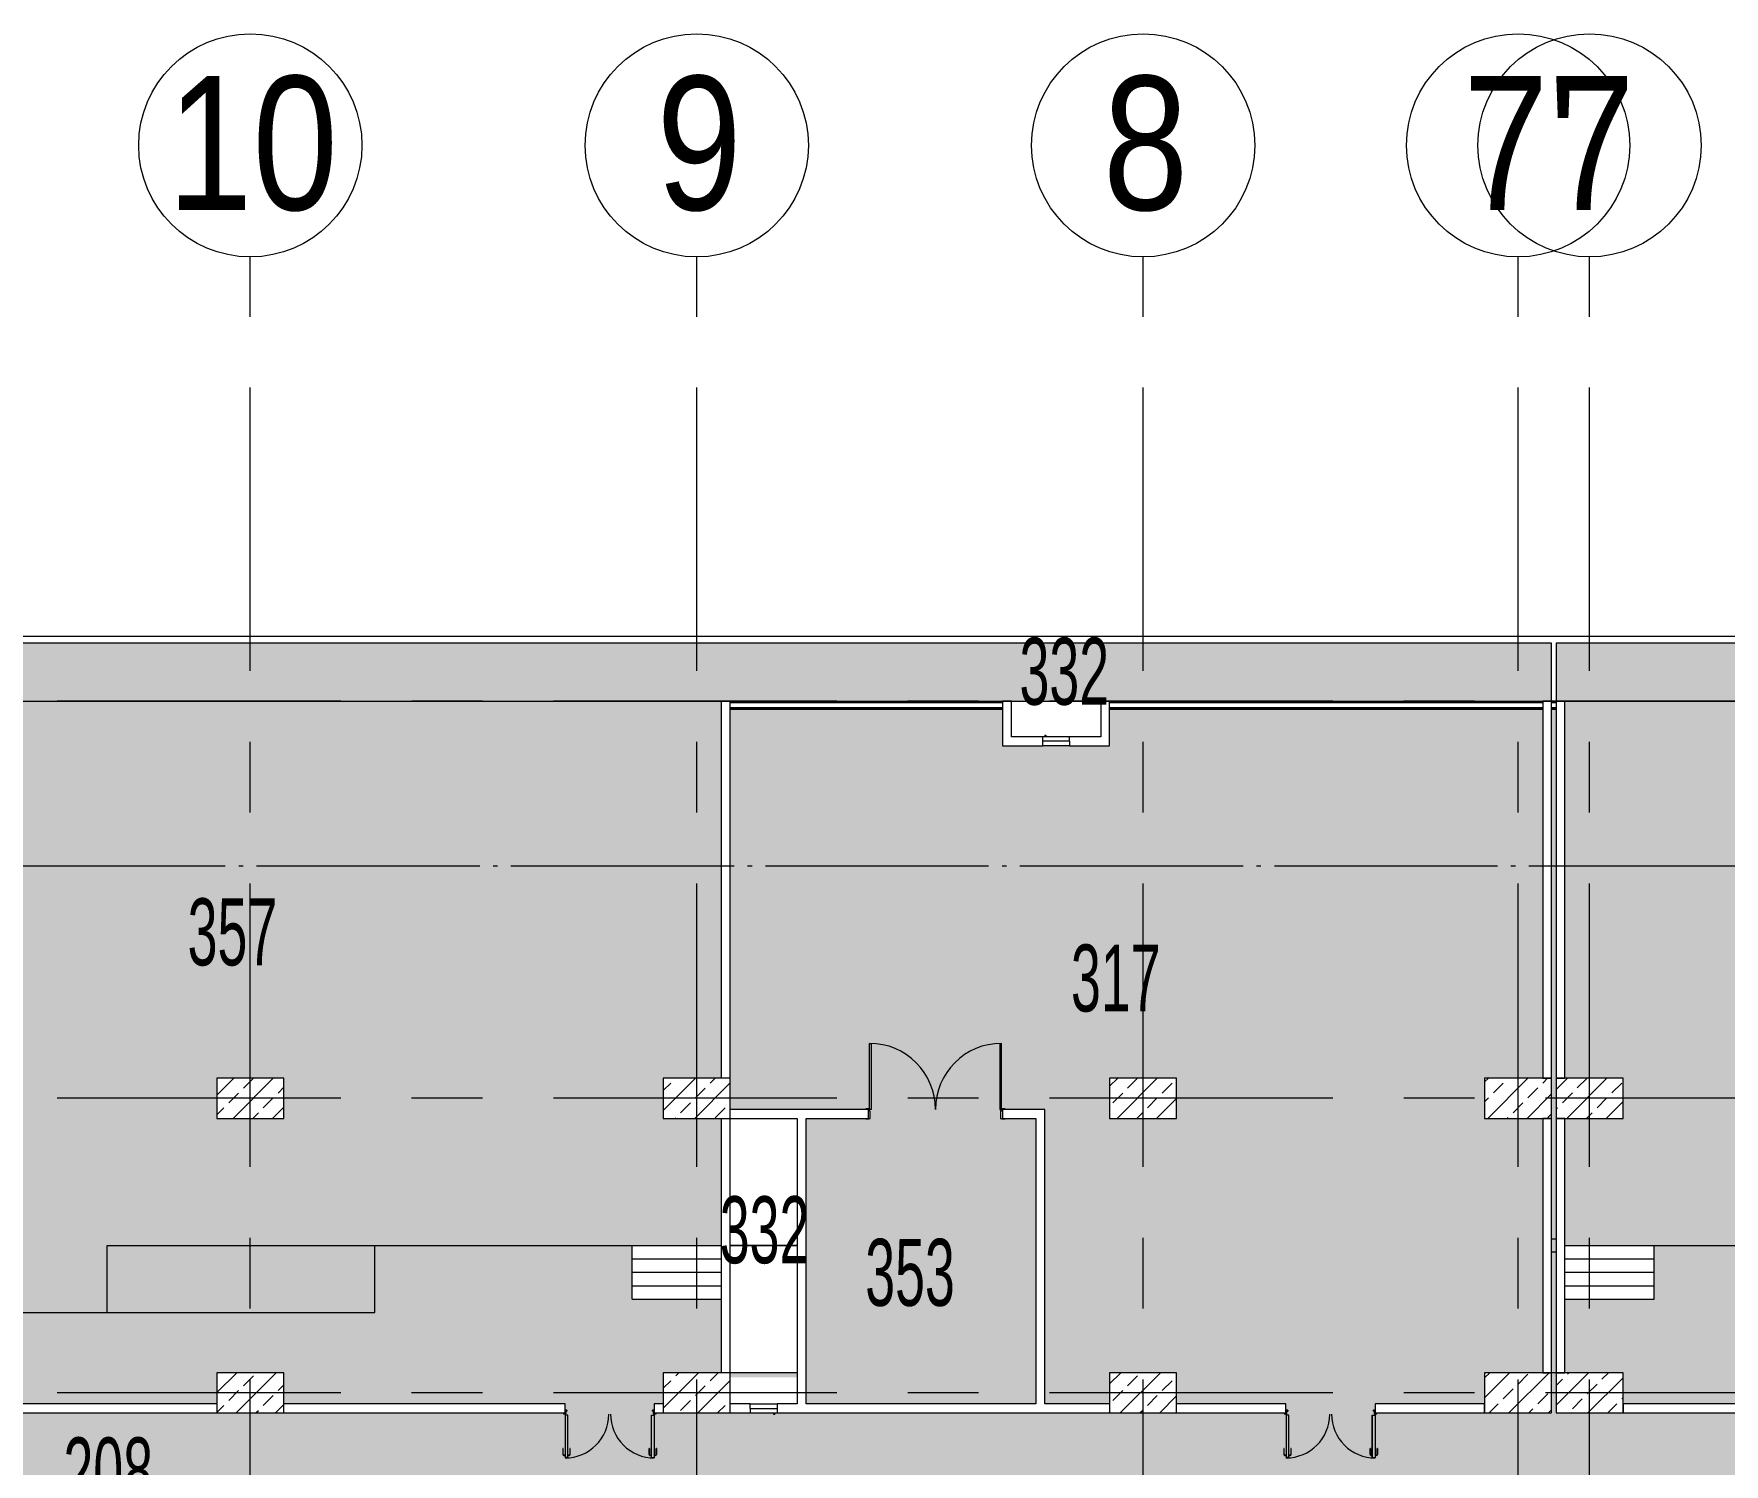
# Model space of a CAD drawing. Header units: metres. Extents: x -201 to 705, y -63 to 42.
# Drawn here: x 592.46 to 630.33, y -13.4 to 18.65 of the extents above; entities that cross this region are included whole.
import ezdxf

# ---------------------------------------------------------------- set-up
doc = ezdxf.new("R2010")
doc.units = ezdxf.units.M
for name, pattern in [('Grid Line', [11.1125, 6.35, -1.5875, 1.5875, -1.5875]), ('HAT AKSI', [5.6, 5, -0.3, 0, -0.3]), ('Overhead', [1.984375, 1.190625, -0.79375])]:
    doc.linetypes.add(name, pattern=pattern)
for name, color, linetype, lineweight in [('A-----NPP', 7, 'Continuous', 9), ('A-DETLGEM', 7, 'Continuous', 9), ('A_AREA', 7, 'Continuous', 9), ('A_DOOR', 7, 'Continuous', 9), ('A_GRID', 7, 'Continuous', 9), ('A_GRID_BALOON', 7, 'Continuous', 9), ('A_HATCH', 7, 'Continuous', 9), ('A_RC', 7, 'Continuous', 9), ('A_STAIR', 7, 'Continuous', 9), ('A_TEXT_40', 7, 'Continuous', 9), ('A_WALL', 7, 'Continuous', 9), ('G-PLANOTM', 7, 'Continuous', 9)]:
    doc.layers.add(name, color=color, linetype=linetype, lineweight=lineweight)
doc.styles.add('Arial Narrow_1', font='ARIALN.TTF', dxfattribs={"height": 3})
doc.styles.add('Arial Narrow_2', font='ARIALN.TTF', dxfattribs={"width": 0.7, "height": 1.5})
pattern_1 = [(45, (0, 0), (-0.442274, 0.442274), []), (45, (0.4423, 0), (-0.442274, 0.442274), [0.31274, -0.15637])]

# ---------------------------------------------------------------- blocks, each defined once
blk = doc.blocks.new('B1010_10_KOLON_DİKDÖRTGEN KESİT - 90x150mm-V239-14_73 _17_73_ TEKNİK KAT _FFL__ANAHTAR PLAN')
at = {"layer": 'A_RC', "true_color": 0x787878}
h = blk.add_hatch(dxfattribs=at)
h.set_pattern_fill('FP_30', color=8, style=0, pattern_type=2)
h.set_pattern_definition([(225, (-65, -11.8), (0.442281, -0.442281), []), (225, (-65.442, -11.8), (0.442281, -0.442281), [0.31274, -0.15637])])
h.paths.add_polyline_path([(-0.49, 0.45), (-0.75, 0.45), (-0.75, -0.45), (0.75, -0.45), (0.75, 0.45), (0.37, 0.45)])
at = {"layer": 'A_RC', "lineweight": 18}
for p, q in [((0.75, 0.45), (-0.75, 0.45)), ((-0.75, 0.45), (-0.75, -0.45)), ((0.75, -0.45), (0.75, 0.45)), ((-0.75, -0.45), (0.75, -0.45))]:
    blk.add_line(p, q, dxfattribs=at)
blk = doc.blocks.new('B1010_10_KOLON_DİKDÖRTGEN KESİT - 90x150mm-V240-14_73 _17_73_ TEKNİK KAT _FFL__ANAHTAR PLAN')
at = {"layer": 'A_RC', "true_color": 0x787878}
h = blk.add_hatch(dxfattribs=at)
h.set_pattern_fill('FP_31', color=8, style=0, pattern_type=2)
h.set_pattern_definition([(225, (-65, -5.2), (0.442281, -0.442281), []), (225, (-65.442, -5.2), (0.442281, -0.442281), [0.31274, -0.15637])])
h.paths.add_polyline_path([(0.75, 0.45), (-0.75, 0.45), (-0.75, -0.45), (0.75, -0.45), (0.75, 0.329)])
at = {"layer": 'A_RC', "lineweight": 18}
for p, q in [((0.75, 0.45), (-0.75, 0.45)), ((-0.75, 0.45), (-0.75, -0.45)), ((0.75, -0.45), (0.75, 0.45)), ((-0.75, -0.45), (0.75, -0.45))]:
    blk.add_line(p, q, dxfattribs=at)
blk = doc.blocks.new('B1010_10_KOLON_DİKDÖRTGEN KESİT - 90x150mm-V241-14_73 _17_73_ TEKNİK KAT _FFL__ANAHTAR PLAN')
at = {"layer": 'A_RC', "true_color": 0x787878}
h = blk.add_hatch(dxfattribs=at)
h.set_pattern_fill('FP_9', color=8, style=0, pattern_type=2)
h.set_pattern_definition([(225, (-75, -11.8), (0.442281, -0.442281), []), (225, (-75.442, -11.8), (0.442281, -0.442281), [0.31274, -0.15637])])
h.paths.add_polyline_path([(-0.17, 0.45), (-0.75, 0.45), (-0.75, -0.45), (0.75, -0.45), (0.75, 0.45), (0.482, 0.45)])
at = {"layer": 'A_RC', "lineweight": 18}
for p, q in [((0.75, 0.45), (-0.75, 0.45)), ((-0.75, 0.45), (-0.75, -0.45)), ((0.75, -0.45), (0.75, 0.45)), ((-0.75, -0.45), (0.75, -0.45))]:
    blk.add_line(p, q, dxfattribs=at)
blk = doc.blocks.new('B1010_10_KOLON_DİKDÖRTGEN KESİT - 90x150mm-V242-14_73 _17_73_ TEKNİK KAT _FFL__ANAHTAR PLAN')
at = {"layer": 'A_RC', "true_color": 0x787878}
h = blk.add_hatch(dxfattribs=at)
h.set_pattern_fill('FP_10', color=8, style=0, pattern_type=2)
h.set_pattern_definition([(225, (-75, -5.2), (0.442281, -0.442281), []), (225, (-75.442, -5.2), (0.442281, -0.442281), [0.31274, -0.15637])])
h.paths.add_polyline_path([(-0.75, 0.45), (-0.75, -0.45), (0.75, -0.45), (0.75, 0.45), (-0.55, 0.45)])
at = {"layer": 'A_RC', "lineweight": 18}
for p, q in [((0.75, 0.45), (-0.75, 0.45)), ((-0.75, 0.45), (-0.75, -0.45)), ((0.75, -0.45), (0.75, 0.45)), ((-0.75, -0.45), (0.75, -0.45))]:
    blk.add_line(p, q, dxfattribs=at)
blk = doc.blocks.new('B1010_10_KOLON_DİKDÖRTGEN KESİT - 90x150mm-V243-14_73 _17_73_ TEKNİK KAT _FFL__ANAHTAR PLAN')
at = {"layer": 'A_RC', "true_color": 0x787878}
h = blk.add_hatch(dxfattribs=at)
h.set_pattern_fill('FP_11', color=8, style=0, pattern_type=2)
h.set_pattern_definition([(225, (-85, -11.8), (0.442281, -0.442281), []), (225, (-85.442, -11.8), (0.442281, -0.442281), [0.31274, -0.15637])])
h.paths.add_polyline_path([(0.51, 0.45), (-0.75, 0.45), (-0.75, -0.45), (0.75, -0.45), (0.75, 0.45)])
at = {"layer": 'A_RC', "lineweight": 18}
for p, q in [((0.75, 0.45), (-0.75, 0.45)), ((-0.75, 0.45), (-0.75, -0.45)), ((0.75, -0.45), (0.75, 0.45)), ((-0.75, -0.45), (0.75, -0.45))]:
    blk.add_line(p, q, dxfattribs=at)
blk = doc.blocks.new('B1010_10_KOLON_DİKDÖRTGEN KESİT - 90x150mm-V244-14_73 _17_73_ TEKNİK KAT _FFL__ANAHTAR PLAN')
at = {"layer": 'A_RC', "true_color": 0x787878}
h = blk.add_hatch(dxfattribs=at)
h.set_pattern_fill('FP_12', color=8, style=0, pattern_type=2)
h.set_pattern_definition([(225, (-85, -5.2), (0.442281, -0.442281), []), (225, (-85.442, -5.2), (0.442281, -0.442281), [0.31274, -0.15637])])
h.paths.add_polyline_path([(-0.711, 0.45), (-0.75, 0.45), (-0.75, -0.45), (0.75, -0.45), (0.75, 0.45), (-0.294, 0.45)])
at = {"layer": 'A_RC', "lineweight": 18}
for p, q in [((0.75, 0.45), (-0.75, 0.45)), ((-0.75, 0.45), (-0.75, -0.45)), ((0.75, -0.45), (0.75, 0.45)), ((-0.75, -0.45), (0.75, -0.45))]:
    blk.add_line(p, q, dxfattribs=at)
blk = doc.blocks.new('IC-TKN-M7-S22-000-10-A1-32-K-T-6C-200_rvt-3-14_73 _17_73_ TEKNİK KAT _FFL__ANAHTAR PLAN')
at = {"layer": 'A_HATCH', "true_color": 0x787878}
h = blk.add_hatch(dxfattribs=at)
h.set_pattern_fill('FP_3', color=8, style=0, pattern_type=2)
h.set_pattern_definition(pattern_1)
h.paths.add_polyline_path([(-67.09, 3.7), (-55.85, 3.7), (-55.85, 5), (-125.75, 5), (-125.75, 3.7), (-67.95, 3.7)])
h = blk.add_hatch(dxfattribs=at)
h.set_pattern_fill('FP_3', color=8, style=0, pattern_type=2)
h.set_pattern_definition(pattern_1)
h.paths.add_polyline_path([(-19, 3.7), (6.5, 3.7), (6.5, 5), (-55.75, 5), (-55.75, 3.7), (-20.653, 3.7)])
at = {"layer": 'A_RC', "true_color": 0x787878}
h = blk.add_hatch(dxfattribs=at)
h.set_pattern_fill('FP_3', color=8, style=0, pattern_type=2)
h.set_pattern_definition(pattern_1)
h.paths.add_polyline_path([(-56.771, -5.65), (-55.85, -5.65), (-55.85, -4.75), (-57.35, -4.75), (-57.35, -5.65)])
h = blk.add_hatch(dxfattribs=at)
h.set_pattern_fill('FP_3', color=8, style=0, pattern_type=2)
h.set_pattern_definition(pattern_1)
h.paths.add_polyline_path([(-55.75, -5.65), (-54.25, -5.65), (-54.25, -4.75), (-55.75, -4.75), (-55.75, -5.529)])
h = blk.add_hatch(dxfattribs=at)
h.set_pattern_fill('FP_3', color=8, style=0, pattern_type=2)
h.set_pattern_definition(pattern_1)
h.paths.add_polyline_path([(-55.85, -12.25), (-55.85, -11.35), (-57.35, -11.35), (-57.35, -12.25), (-55.911, -12.25)])
h = blk.add_hatch(dxfattribs=at)
h.set_pattern_fill('FP_3', color=8, style=0, pattern_type=2)
h.set_pattern_definition(pattern_1)
h.paths.add_polyline_path([(-55.75, -12.25), (-54.25, -12.25), (-54.25, -11.35), (-55.75, -11.35), (-55.75, -12.106)])
at = {"layer": 'A-----NPP'}
for p, q in [((-55.669, 5.15), (-125.795, 5.15)), ((6.65, 5.15), (-55.669, 5.15))]:
    blk.add_line(p, q, dxfattribs=at)
at = {"layer": 'A_RC', "lineweight": 18}
for p, q in [((-57.35, -4.75), (-57.35, -5.65)), ((-55.85, -4.75), (-57.35, -4.75)), ((-55.85, -5.65), (-55.85, -4.75)), ((-55.75, -4.75), (-55.75, -5.65)), ((-54.25, -4.75), (-55.75, -4.75)), ((-54.25, -5.65), (-54.25, -4.75)), ((-57.35, -5.65), (-55.85, -5.65)), ((-55.75, -5.65), (-54.25, -5.65)), ((-57.35, -11.35), (-57.35, -12.25)), ((-55.85, -11.35), (-57.35, -11.35)), ((-55.85, -12.25), (-55.85, -11.35)), ((-55.75, -11.35), (-55.75, -12.25)), ((-54.25, -11.35), (-55.75, -11.35)), ((-54.25, -12.25), (-54.25, -11.35)), ((-57.35, -12.25), (-55.85, -12.25)), ((-55.75, -12.25), (-54.25, -12.25))]:
    blk.add_line(p, q, dxfattribs=at)
at = {"layer": 'A_RC'}
blk.add_line((-72.75, -11.35), (-74.25, -11.35), dxfattribs=at)
at = {"layer": 'A_WALL', "lineweight": 18}
for p, q in [((-55.85, 5), (-125.75, 5)), ((-55.85, 3.7), (-55.85, 5)), ((6.5, 5), (-55.75, 5)), ((-55.75, 5), (-55.75, 3.7)), ((-125.75, 3.7), (-55.85, 3.7)), ((-55.75, 3.7), (5.2, 3.7))]:
    blk.add_line(p, q, dxfattribs=at)
at = {"layer": 'A_RC', "lineweight": 9, "rotation": 180}
for name, p in [('B1010_10_KOLON_DİKDÖRTGEN KESİT - 90x150mm-V244-14_73 _17_73_ TEKNİK KAT _FFL__ANAHTAR PLAN', (-85, -5.2)), ('B1010_10_KOLON_DİKDÖRTGEN KESİT - 90x150mm-V242-14_73 _17_73_ TEKNİK KAT _FFL__ANAHTAR PLAN', (-75, -5.2)), ('B1010_10_KOLON_DİKDÖRTGEN KESİT - 90x150mm-V240-14_73 _17_73_ TEKNİK KAT _FFL__ANAHTAR PLAN', (-65, -5.2)), ('B1010_10_KOLON_DİKDÖRTGEN KESİT - 90x150mm-V243-14_73 _17_73_ TEKNİK KAT _FFL__ANAHTAR PLAN', (-85, -11.8)), ('B1010_10_KOLON_DİKDÖRTGEN KESİT - 90x150mm-V241-14_73 _17_73_ TEKNİK KAT _FFL__ANAHTAR PLAN', (-75, -11.8)), ('B1010_10_KOLON_DİKDÖRTGEN KESİT - 90x150mm-V239-14_73 _17_73_ TEKNİK KAT _FFL__ANAHTAR PLAN', (-65, -11.8))]:
    blk.add_blockref(name, p, dxfattribs=at)
blk = doc.blocks.new('C1030_70_YK2 200x220cm - YK2 200x220cm-1520040-14_73 _17_73_ TEKNİK KAT _FFL__ANAHTAR PLAN')
at = {"layer": 'A-DETLGEM'}
for p, q in [((-1.05, 0.901), (-1.05, 1.036)), ((-1.04, 1.036), (-1.04, 0.901)), ((-1.03, 1.056), (-1, 1.056)), ((-1, 1.046), (-1.03, 1.046)), ((-0.999, 1.107), (-0.934, 1.107)), ((-0.999, 0.138), (-0.999, 1.107)), ((-0.938, 1.103), (-0.995, 1.103)), ((-0.995, 0.153), (-0.995, 1.103)), ((-0.938, 1.103), (-0.938, 0.153)), ((-0.935, 1.056), (-0.905, 1.056)), ((-0.905, 1.046), (-0.935, 1.046)), ((-0.934, 1.107), (-0.934, 0.62)), ((-0.895, 0.901), (-0.895, 1.036)), ((-0.885, 1.036), (-0.885, 0.901)), ((0.885, 1.036), (0.885, 0.901)), ((0.895, 0.901), (0.895, 1.036)), ((0.935, 1.056), (0.905, 1.056)), ((0.905, 1.046), (0.935, 1.046)), ((0.999, 1.107), (0.934, 1.107)), ((0.934, 1.107), (0.934, 0.62)), ((0.938, 1.103), (0.995, 1.103)), ((0.938, 1.103), (0.938, 0.153)), ((0.995, 0.153), (0.995, 1.103)), ((0.999, 0.138), (0.999, 1.107)), ((1.03, 1.056), (1, 1.056)), ((1, 1.046), (1.03, 1.046)), ((1.04, 1.036), (1.04, 0.901)), ((1.05, 0.901), (1.05, 1.036)), ((-0.934, 0.62), (-0.934, 0.149)), ((0.934, 0.62), (0.934, 0.149)), ((-0.991, 0.138), (-0.999, 0.138)), ((-0.938, 0.153), (-0.995, 0.153)), ((-0.991, 0.149), (-0.991, 0.138)), ((-0.934, 0.149), (-0.991, 0.149)), ((0.934, 0.149), (0.991, 0.149)), ((0.938, 0.153), (0.995, 0.153)), ((0.991, 0.149), (0.991, 0.138)), ((0.991, 0.138), (0.999, 0.138))]:
    blk.add_line(p, q, dxfattribs=at)
for centre, radius in [((-1, 0.13), 0.008), ((-1, 0.13), 0.006), ((1, 0.13), 0.008), ((1, 0.13), 0.006)]:
    blk.add_circle(centre, radius, dxfattribs=at)
for centre, radius, start, end in [((-1.03, 1.036), 0.02, 90, 180), ((-1.045, 0.901), 0.005, 180, 0), ((-1.03, 1.036), 0.01, 90, 180), ((-0.905, 1.036), 0.02, 360, 90), ((-0.905, 1.036), 0.01, 360, 90), ((-0.89, 0.901), 0.005, 180, 0), ((0.905, 1.036), 0.02, 90, 180), ((0.89, 0.901), 0.005, 180, 0), ((0.905, 1.036), 0.01, 90, 180), ((1.03, 1.036), 0.02, 0, 90), ((1.03, 1.036), 0.01, 360, 90), ((1.045, 0.901), 0.005, 180, 0)]:
    blk.add_arc(centre, radius, start, end, dxfattribs=at)
at = {"layer": 'A_DOOR'}
for p, q in [((-0.983, 0.118), (-1.038, 0.118)), ((-1.038, 0.118), (-1.038, 0.1)), ((-1.036, 0.1), (-1.036, 0.116)), ((-1.036, 0.116), (-0.985, 0.116)), ((-0.985, 0.095), (-0.987, 0.093)), ((-0.987, 0.093), (-0.987, 0.062)), ((-0.987, 0.062), (-0.985, 0.06)), ((-0.985, 0.116), (-0.985, 0.095)), ((-0.985, 0.092), (-0.983, 0.094)), ((-0.985, 0.063), (-0.985, 0.092)), ((-0.983, 0.061), (-0.985, 0.063)), ((-0.985, 0.06), (-0.985, 0.049)), ((-0.985, 0.049), (-0.965, 0.049)), ((-0.983, 0.045), (-0.985, 0.045)), ((-0.985, 0.045), (-0.985, 0.037)), ((-0.985, 0.037), (-0.957, 0.037)), ((-0.983, 0.094), (-0.983, 0.118)), ((-0.983, 0.051), (-0.983, 0.061)), ((-0.967, 0.051), (-0.983, 0.051)), ((-0.983, 0.039), (-0.983, 0.045)), ((-0.959, 0.039), (-0.983, 0.039)), ((-0.957, 0.061), (-0.967, 0.061)), ((-0.967, 0.061), (-0.967, 0.051)), ((-0.965, 0.049), (-0.965, 0.059)), ((-0.965, 0.059), (-0.959, 0.059)), ((-0.959, 0.059), (-0.959, 0.039)), ((-0.957, 0.037), (-0.957, 0.061)), ((0.967, 0.061), (0.957, 0.061)), ((0.957, 0.061), (0.957, 0.037)), ((0.957, 0.037), (0.985, 0.037)), ((0.959, 0.039), (0.959, 0.059)), ((0.959, 0.059), (0.965, 0.059)), ((0.983, 0.039), (0.959, 0.039)), ((0.965, 0.059), (0.965, 0.049)), ((0.965, 0.049), (0.985, 0.049)), ((0.967, 0.051), (0.967, 0.061)), ((0.983, 0.051), (0.967, 0.051)), ((1.038, 0.118), (0.983, 0.118)), ((0.983, 0.118), (0.983, 0.094)), ((0.983, 0.094), (0.985, 0.092)), ((0.985, 0.063), (0.983, 0.061)), ((0.983, 0.061), (0.983, 0.051)), ((0.985, 0.045), (0.983, 0.045)), ((0.983, 0.045), (0.983, 0.039)), ((0.985, 0.095), (0.985, 0.116)), ((0.985, 0.116), (1.036, 0.116)), ((0.987, 0.093), (0.985, 0.095)), ((0.985, 0.092), (0.985, 0.063)), ((0.985, 0.06), (0.987, 0.062)), ((0.985, 0.049), (0.985, 0.06)), ((0.985, 0.037), (0.985, 0.045)), ((0.987, 0.062), (0.987, 0.093)), ((1.036, 0.116), (1.036, 0.1)), ((1.038, 0.1), (1.038, 0.118))]:
    blk.add_line(p, q, dxfattribs=at)
for centre, start, end in [((-1, 0.13), 360, 90), ((1, 0.13), 90, 180)]:
    blk.add_arc(centre, 0.98, start, end, dxfattribs=at)
blk = doc.blocks.new('C1030_70_YK4 300x350cm1 - YK4 300x350cm-3520573-14_73 _17_73_ TEKNİK KAT _FFL__ANAHTAR PLAN')
at = {"layer": 'A_DOOR'}
for p, q in [((-1.48, 1.58), (-1.44, 1.58)), ((-1.48, 0.1), (-1.48, 1.58)), ((-1.44, 1.58), (-1.44, 0.1)), ((1.44, 1.58), (1.44, 0.1)), ((1.48, 0.1), (1.48, 1.58)), ((-1.49, 0.1125), (-1.56, 0.1125)), ((-1.56, 0.1125), (-1.56, 0.1)), ((-1.49, 0.1), (-1.49, 0.1125)), ((-1.48, 0.1), (-1.49, 0.1)), ((-1.44, 0.1), (-1.48, 0.1)), ((-1.48, 0.06), (-1.48, 0.1)), ((-1.46, 0.06), (-1.48, 0.06)), ((-1.46, -0.1), (-1.46, 0.06)), ((1.44, 0.1), (1.48, 0.1)), ((1.48, 0.06), (1.46, 0.06)), ((1.46, 0.06), (1.46, -0.1)), ((1.48, 0.1), (1.48, 0.06)), ((1.49, 0.1), (1.48, 0.1)), ((1.56, 0.1125), (1.49, 0.1125)), ((1.49, 0.1125), (1.49, 0.1)), ((1.56, 0.1), (1.56, 0.1125)), ((-1.56, -0.1), (-1.56, -0.1125)), ((-1.56, -0.1125), (-1.49, -0.1125)), ((-1.49, -0.1125), (-1.49, -0.1)), ((-1.49, -0.1), (-1.46, -0.1)), ((1.46, -0.1), (1.49, -0.1)), ((1.49, -0.1), (1.49, -0.1125)), ((1.49, -0.1125), (1.56, -0.1125)), ((1.56, -0.1125), (1.56, -0.1))]:
    blk.add_line(p, q, dxfattribs=at)
for centre, start, end in [((-1.48, 0.1), 360, 90), ((1.48, 0.1), 90, 180)]:
    blk.add_arc(centre, 1.48, start, end, dxfattribs=at)
blk = doc.blocks.new('D2030_10_U Kanal Ekipmanı - U Kanal Ekipmanı-3768923-14_73 _17_73_ TEKNİK KAT _FFL__ANAHTAR PLAN')
at = {"layer": 'A-----NPP'}
for p, q in [((-0.18, 9.9), (-0.18, 10)), ((-0.155, 9.9), (-0.155, 10)), ((-0.15, 9.9), (-0.15, 10)), ((-0.03, 9.9), (-0.03, 10)), ((-0.025, 10), (-0.025, 9.9)), ((0, 9.9), (0, 10))]:
    blk.add_line(p, q, dxfattribs=at)
blk = doc.blocks.new('D2030_10_U Kanal Ekipmanı - U Kanal Ekipmanı-3844118-14_73 _17_73_ TEKNİK KAT _FFL__ANAHTAR PLAN')
at = {"layer": 'G-PLANOTM'}
for p, q in [((-0.155, 0), (-0.155, 6.1)), ((-0.15, 0), (-0.15, 6.1)), ((-0.03, 0), (-0.03, 6.1)), ((-0.025, 6.1), (-0.025, 0)), ((0, 0), (0, 6.1))]:
    blk.add_line(p, q, dxfattribs=at)
blk = doc.blocks.new('D2030_10_U Kanal Ekipmanı - U Kanal Ekipmanı-3844117-14_73 _17_73_ TEKNİK KAT _FFL__ANAHTAR PLAN')
at = {"layer": 'G-PLANOTM'}
for p, q in [((-0.155, 0), (-0.155, 9.7)), ((-0.15, 0), (-0.15, 9.7)), ((-0.03, 0), (-0.03, 9.7)), ((-0.025, 9.7), (-0.025, 0)), ((0, 0), (0, 9.7))]:
    blk.add_line(p, q, dxfattribs=at)
blk = doc.blocks.new('D1030_70_Ray17 - Ray-3892231-14_73 _17_73_ TEKNİK KAT _FFL__ANAHTAR PLAN')
at = {"layer": 'A-----NPP'}
blk.add_line((-74.25, -8.5), (-72.75, -8.5), dxfattribs=at)
blk = doc.blocks.new('D1030_70_Ray1 - Ray-3910673-14_73 _17_73_ TEKNİK KAT _FFL__ANAHTAR PLAN')
at = {"layer": 'A-----NPP'}
blk.add_line((-72.75, -8.5), (-74.25, -8.5), dxfattribs=at)
blk = doc.blocks.new('B3060_50_Kapak 80x80 _1_ - Kapak 80x80-4108320-14_73 _17_73_ TEKNİK KAT _FFL__ANAHTAR PLAN')
at = {"layer": 'A_DOOR'}
for p, q in [((-66.65, 2.9), (-67.25, 2.9)), ((-66.65, 2.9), (-67.25, 2.9)), ((-67.25, 2.8), (-67.25, 2.9)), ((-66.65, 2.8), (-67.25, 2.8)), ((-67.2, 2.939), (-67.177, 2.939)), ((-67.2, 2.939), (-67.2, 2.9)), ((-67.177, 2.939), (-67.177, 2.9)), ((-66.65, 2.8), (-66.65, 2.9))]:
    blk.add_line(p, q, dxfattribs=at)
blk = doc.blocks.new('Grid - Aks Sembolü-236857-14_73 _17_73_ TEKNİK KAT _FFL__ANAHTAR PLAN')
at = {"layer": 'A_GRID_BALOON', "color": 253, "true_color": 0xaaaaaa}
blk.add_circle((0, 0), 0.005, dxfattribs=at)

msp = doc.modelspace()

# ---------------------------------------------------------------- hatches: boundary and pattern name
at = {"layer": 'A_AREA', "true_color": 0xb0dcff}
h = msp.add_hatch(color=141, dxfattribs=at)
h.paths.add_polyline_path([(556.564, -20.52), (556.564, -17.902), (556.464, -17.902), (556.464, -20.52), (556.557, -20.52)])
h.paths.add_polyline_path([(556.559, -17.602), (556.564, -17.602), (556.561, 3.52), (556.464, 3.514), (556.464, -17.602), (556.555, -17.602)])
h.paths.add_polyline_path([(626.564, -11.35), (626.563, 3.52), (626.464, 3.514), (626.464, -11.35)])
at = {"layer": 'A_AREA', "true_color": 0xfadecb}
h = msp.add_hatch(color=254, dxfattribs=at)
h.paths.add_polyline_path([(604.904, -12.15), (606.364, -12.15), (606.364, -12.05), (606.564, -12.05), (606.564, -11.35), (607.864, -11.35), (607.864, -9.7), (605.864, -9.7), (605.864, -8.5), (607.864, -8.5), (607.864, -5.65), (606.564, -5.65), (606.564, -4.75), (607.864, -4.75), (607.864, 3.7), (586.764, 3.7), (586.764, -4.75), (591.104, -4.75), (591.104, -10.85), (591.004, -10.85), (591.004, -11.85), (591.104, -11.85), (591.104, -12.05), (596.564, -12.05), (596.564, -11.35), (598.064, -11.35), (598.064, -12.05), (604.364, -12.05), (604.364, -12.15)])
h.paths.add_polyline_path([(598.064, -5.65), (596.564, -5.65), (596.564, -4.75), (598.064, -4.75), (598.064, -5.529)])
h = msp.add_hatch(color=254, dxfattribs=at)
h.paths.add_polyline_path([(622.103, -12.15), (622.514, -12.15), (622.514, -12.05), (624.964, -12.05), (624.964, -11.35), (626.264, -11.35), (626.264, -5.65), (624.964, -5.65), (624.964, -4.75), (626.264, -4.75), (626.264, 3.52), (616.564, 3.514), (616.564, 2.7), (614.164, 2.7), (614.164, 3.52), (608.064, 3.52), (608.065, -5.45), (611.101, -5.45), (611.106, -5.438), (611.169, -5.44), (611.161, -5.45), (611.181, -5.451), (611.181, -5.49), (611.201, -5.49), (611.201, -5.55), (614.121, -5.55), (614.121, -5.49), (614.141, -5.49), (614.141, -5.45), (614.161, -5.45), (614.151, -5.438), (614.221, -5.438), (614.221, -5.45), (615.111, -5.45), (615.111, -12.05), (616.564, -12.05), (616.564, -11.35), (618.064, -11.35), (618.064, -12.05), (620.514, -12.05), (620.514, -12.15), (621.514, -12.15)])
h.paths.add_polyline_path([(616.564, -5.65), (616.564, -4.75), (618.064, -4.75), (618.064, -5.65), (616.943, -5.65)])
h = msp.add_hatch(color=254, dxfattribs=at)
h.paths.add_polyline_path([(631.778, -12.15), (633.314, -12.15), (633.314, -12.05), (636.564, -12.05), (636.564, -11.35), (638.064, -11.35), (638.064, -12.05), (643.364, -12.05), (643.364, 3.7), (626.764, 3.7), (626.764, -4.75), (628.064, -4.75), (628.064, -5.65), (626.764, -5.65), (626.764, -8.5), (628.764, -8.5), (628.764, -9.7), (626.764, -9.7), (626.764, -11.35), (628.064, -11.35), (628.064, -12.05), (631.314, -12.05), (631.314, -12.15)])
h.paths.add_polyline_path([(638.012, -5.65), (636.564, -5.65), (636.564, -4.75), (638.064, -4.75), (638.064, -5.65)])
at = {"layer": 'A_AREA', "true_color": 0xffff80}
for points in [[(610.064, -12.05), (614.911, -12.05), (614.911, -5.65), (614.221, -5.65), (614.221, -5.663), (614.152, -5.662), (614.161, -5.65), (614.121, -5.647), (614.121, -5.55), (611.201, -5.55), (611.201, -5.65), (611.161, -5.65), (611.168, -5.663), (611.101, -5.663), (611.101, -5.65), (609.764, -5.65), (609.764, -12.05), (609.957, -12.05)], [(609.564, -11.45), (609.564, -11.35), (608.064, -11.35), (608.064, -11.45), (609.527, -11.45)]]:
    msp.add_hatch(color=51, dxfattribs=at).paths.add_polyline_path(points)
at = {"layer": 'A_AREA', "true_color": 0xf5daa0}
msp.add_hatch(color=41, dxfattribs=at).paths.add_polyline_path([(589.378, -17.7), (595.264, -17.7), (595.264, -14.55), (611.314, -14.55), (611.314, -14.65), (613.314, -14.65), (613.314, -14.55), (672.287, -14.55), (672.287, -14.65), (673.287, -14.65), (673.287, -14.55), (673.882, -14.55), (673.882, -14.65), (674.882, -14.65), (674.882, -14.55), (677.264, -14.55), (677.264, -13.45), (677.364, -13.45), (677.364, -12.45), (677.264, -12.45), (677.264, -12.25), (672.264, -12.25), (672.264, -12.15), (670.264, -12.15), (670.261, -12.25), (668.564, -12.25), (668.564, -12.05), (666.564, -12.05), (666.564, -12.25), (650.264, -12.25), (650.264, -12.15), (648.264, -12.15), (648.264, -12.25), (633.314, -12.25), (633.314, -12.15), (631.314, -12.15), (631.314, -12.25), (626.564, -12.25), (626.564, -11.35), (626.464, -11.35), (626.464, -12.25), (622.514, -12.25), (622.514, -12.15), (620.514, -12.15), (620.514, -12.25), (609.064, -12.25), (609.064, -12.289), (609.041, -12.289), (609.041, -12.25), (606.364, -12.25), (606.364, -12.15), (604.364, -12.15), (604.364, -12.25), (589.364, -12.25), (589.364, -12.45), (589.264, -12.45), (589.264, -14.45), (589.364, -14.45), (589.364, -17.7)])

# ---------------------------------------------------------------- linework, layer by layer
at = {"layer": 'A-----NPP'}
for p, q in [((626.464, 3.7), (626.564, 3.7)), ((626.464, 3.678), (626.564, 3.678)), ((626.564, 3.52), (626.464, 3.52)), ((626.464, -8.35), (626.564, -8.35)), ((626.564, -8.65), (626.464, -8.65))]:
    msp.add_line(p, q, dxfattribs=at)
at = {"layer": 'A_GRID', "color": 253, "linetype": 'Grid Line', "true_color": 0xaaaaaa}
for p, q in [((597.314, -28.963), (597.314, 13.652)), ((607.314, -28.963), (607.314, 13.652)), ((617.314, -28.963), (617.314, 13.652)), ((625.714, -28.963), (625.714, 13.652)), ((627.314, -28.963), (627.314, 13.652)), ((699.353, 3.7), (486.527, 3.7)), ((699.353, -5.2), (486.527, -5.2)), ((699.353, -11.8), (486.527, -11.8))]:
    msp.add_line(p, q, dxfattribs=at)
at = {"layer": 'A_GRID', "color": 21, "linetype": 'HAT AKSI', "true_color": 0xffaaaa}
msp.add_line((699.353, 0), (486.527, 0), dxfattribs=at)
at = {"layer": 'A_RC'}
for p, q in [((614.164, 3.52), (608.064, 3.52)), ((626.264, 3.52), (616.564, 3.52)), ((594.104, -10), (594.104, -8.5)), ((594.104, -8.5), (607.864, -8.5)), ((600.104, -10), (600.104, -8.5)), ((626.764, -8.5), (640.364, -8.5)), ((591.104, -10), (600.104, -10)), ((626.564, -11.35), (626.464, -11.35))]:
    msp.add_line(p, q, dxfattribs=at)
at = {"layer": 'A_STAIR'}
for p, q in [((605.864, -8.5), (607.864, -8.5)), ((605.864, -8.8), (605.864, -8.5)), ((626.764, -8.5), (628.764, -8.5)), ((628.764, -8.8), (628.764, -8.5)), ((605.864, -9.1), (605.864, -8.8)), ((605.864, -8.8), (607.864, -8.8)), ((626.764, -8.8), (628.764, -8.8)), ((628.764, -9.1), (628.764, -8.8)), ((605.864, -9.4), (605.864, -9.1)), ((605.864, -9.1), (607.864, -9.1)), ((605.864, -9.7), (605.864, -9.4)), ((605.864, -9.4), (607.864, -9.4)), ((626.764, -9.1), (628.764, -9.1)), ((626.764, -9.4), (628.764, -9.4)), ((628.764, -9.4), (628.764, -9.1)), ((628.764, -9.7), (628.764, -9.4)), ((605.864, -9.7), (607.864, -9.7)), ((626.764, -9.7), (628.764, -9.7))]:
    msp.add_line(p, q, dxfattribs=at)
at = {"layer": 'A_STAIR', "linetype": 'Overhead'}
for p, q in [((605.864, -8.8), (607.864, -8.8)), ((626.764, -8.8), (628.764, -8.8)), ((605.864, -9.1), (607.864, -9.1)), ((605.864, -9.4), (607.864, -9.4)), ((626.764, -9.1), (628.764, -9.1)), ((626.764, -9.4), (628.764, -9.4)), ((605.864, -9.7), (607.864, -9.7)), ((626.764, -9.7), (628.764, -9.7))]:
    msp.add_line(p, q, dxfattribs=at)
at = {"layer": 'A_WALL', "lineweight": 18}
for p, q in [((607.864, 3.7), (607.864, -4.75)), ((608.064, 3.7), (607.864, 3.7)), ((608.064, -4.75), (608.064, 3.7)), ((614.164, 3.7), (614.164, 2.7)), ((614.364, 3.7), (614.164, 3.7)), ((614.364, 2.9), (614.364, 3.7)), ((616.564, 3.7), (616.364, 3.7)), ((616.364, 3.7), (616.364, 2.9)), ((616.564, 2.7), (616.564, 3.7)), ((626.464, 3.7), (626.264, 3.7)), ((626.264, 3.7), (626.264, -4.75)), ((626.464, -4.75), (626.464, 3.7)), ((626.764, 3.7), (626.564, 3.7)), ((626.564, 3.7), (626.564, -4.75)), ((626.764, -4.75), (626.764, 3.7)), ((614.164, 2.7), (615.064, 2.7)), ((615.064, 2.9), (614.364, 2.9)), ((615.064, 2.7), (615.064, 2.8)), ((616.364, 2.9), (615.664, 2.9)), ((615.664, 2.8), (615.664, 2.7)), ((615.664, 2.7), (616.564, 2.7)), ((626.264, -4.75), (626.464, -4.75)), ((626.564, -4.75), (626.764, -4.75)), ((607.864, -5.65), (607.864, -11.35)), ((611.161, -5.45), (608.064, -5.45)), ((608.064, -5.65), (609.564, -5.65)), ((608.064, -11.35), (608.064, -5.65)), ((609.564, -5.65), (609.564, -12.05)), ((609.764, -5.65), (611.161, -5.65)), ((609.764, -12.05), (609.764, -5.65)), ((611.161, -5.65), (611.161, -5.45)), ((615.111, -5.45), (614.161, -5.45)), ((614.161, -5.45), (614.161, -5.65)), ((614.161, -5.65), (614.911, -5.65)), ((614.911, -5.65), (614.911, -12.05)), ((615.111, -12.05), (615.111, -5.45)), ((626.464, -5.65), (626.264, -5.65)), ((626.264, -5.65), (626.264, -11.35)), ((626.464, -11.35), (626.464, -5.65)), ((626.764, -5.65), (626.564, -5.65)), ((626.564, -5.65), (626.564, -11.35)), ((626.764, -11.35), (626.764, -5.65)), ((626.264, -11.35), (626.464, -11.35)), ((626.564, -11.35), (626.764, -11.35)), ((596.564, -12.05), (591.104, -12.05)), ((604.364, -12.05), (598.064, -12.05)), ((604.364, -12.25), (604.364, -12.05)), ((606.564, -12.05), (606.364, -12.05)), ((606.364, -12.05), (606.364, -12.25)), ((608.514, -12.05), (608.064, -12.05)), ((608.514, -12.15), (608.514, -12.05)), ((609.564, -12.05), (609.114, -12.05)), ((609.114, -12.05), (609.114, -12.15)), ((614.911, -12.05), (609.764, -12.05)), ((616.564, -12.05), (615.111, -12.05)), ((620.514, -12.05), (618.064, -12.05)), ((620.514, -12.25), (620.514, -12.05)), ((624.964, -12.05), (622.514, -12.05)), ((622.514, -12.05), (622.514, -12.25)), ((624.964, -12.25), (624.964, -12.05)), ((631.314, -12.05), (628.064, -12.05)), ((628.064, -12.05), (628.064, -12.25)), ((589.364, -12.25), (596.564, -12.25)), ((598.064, -12.25), (604.364, -12.25)), ((606.364, -12.25), (606.564, -12.25)), ((608.064, -12.25), (608.514, -12.25)), ((609.114, -12.25), (616.564, -12.25)), ((618.064, -12.25), (620.514, -12.25)), ((622.514, -12.25), (624.964, -12.25)), ((628.064, -12.25), (631.314, -12.25))]:
    msp.add_line(p, q, dxfattribs=at)
at = {"layer": 'A_WALL'}
for p, q in [((615.664, 2.7), (615.064, 2.7)), ((608.514, -12.05), (609.114, -12.05))]:
    msp.add_line(p, q, dxfattribs=at)

# ---------------------------------------------------------------- block references
at = {"lineweight": 5}
msp.add_blockref('IC-TKN-M7-S22-000-10-A1-32-K-T-6C-200_rvt-3-14_73 _17_73_ TEKNİK KAT _FFL__ANAHTAR PLAN', (682.314, 0), dxfattribs=at)
at = {"layer": 'A-----NPP', "rotation": 269.9999999999998}
msp.add_blockref('D2030_10_U Kanal Ekipmanı - U Kanal Ekipmanı-3768923-14_73 _17_73_ TEKNİK KAT _FFL__ANAHTAR PLAN', (616.564, 3.52), dxfattribs=at)
at = {"layer": 'A-----NPP'}
for name in ['D1030_70_Ray17 - Ray-3892231-14_73 _17_73_ TEKNİK KAT _FFL__ANAHTAR PLAN', 'D1030_70_Ray1 - Ray-3910673-14_73 _17_73_ TEKNİK KAT _FFL__ANAHTAR PLAN']:
    msp.add_blockref(name, (682.314, 0), dxfattribs=at)
at = {"layer": 'A_DOOR'}
for name, p in [('B3060_50_Kapak 80x80 _1_ - Kapak 80x80-4108320-14_73 _17_73_ TEKNİK KAT _FFL__ANAHTAR PLAN', (682.314, 0)), ('C1030_70_YK4 300x350cm1 - YK4 300x350cm-3520573-14_73 _17_73_ TEKNİK KAT _FFL__ANAHTAR PLAN', (612.661, -5.55))]:
    msp.add_blockref(name, p, dxfattribs=at)
at = {"layer": 'A_DOOR', "rotation": 180}
for name, p in [('C1030_70_YK2 200x220cm - YK2 200x220cm-1520040-14_73 _17_73_ TEKNİK KAT _FFL__ANAHTAR PLAN', (605.364, -12.15)), ('B3060_50_Kapak 80x80 _1_ - Kapak 80x80-4108320-14_73 _17_73_ TEKNİK KAT _FFL__ANAHTAR PLAN', (541.864, -9.35)), ('C1030_70_YK2 200x220cm - YK2 200x220cm-1520040-14_73 _17_73_ TEKNİK KAT _FFL__ANAHTAR PLAN', (621.514, -12.15))]:
    msp.add_blockref(name, p, dxfattribs=at)
at = {"layer": 'A_GRID_BALOON', "color": 253, "true_color": 0xaaaaaa, "xscale": 499.9999999999995, "yscale": 499.9999999999995, "zscale": 499.9999999999995}
for p in [(597.314, 16.152), (607.314, 16.152), (617.314, 16.152), (625.714, 16.152), (627.314, 16.152)]:
    msp.add_blockref('Grid - Aks Sembolü-236857-14_73 _17_73_ TEKNİK KAT _FFL__ANAHTAR PLAN', p, dxfattribs=at)
at = {"layer": 'G-PLANOTM', "rotation": 269.9999999999998}
for name, p in [('D2030_10_U Kanal Ekipmanı - U Kanal Ekipmanı-3844118-14_73 _17_73_ TEKNİK KAT _FFL__ANAHTAR PLAN', (608.064, 3.52)), ('D2030_10_U Kanal Ekipmanı - U Kanal Ekipmanı-3844117-14_73 _17_73_ TEKNİK KAT _FFL__ANAHTAR PLAN', (616.564, 3.52))]:
    msp.add_blockref(name, p, dxfattribs=at)

# ---------------------------------------------------------------- texts
at = {"layer": 'A_GRID_BALOON', "color": 253, "true_color": 0xaaaaaa, "char_height": 3, "attachment_point": 1, "style": 'Arial Narrow_1'}
for s, insert, width in [('10', (595.453, 17.705), 4.64979), ('\\fArial Narrow|b0|i0|c162|p34|;9', (606.413, 17.705), 2.32489), ('\\fArial Narrow|b0|i0|c162|p34|;8', (616.413, 17.705), 2.32489), ("7'", (624.481, 17.705), 3.12658), ('\\fArial Narrow|b0|i0|c162|p34|;7', (626.413, 17.705), 2.32489)]:
    msp.add_mtext(s, dxfattribs=dict(at, insert=insert, width=width))
at = {"layer": 'A_TEXT_40', "char_height": 1.5, "width": 2.44114, "attachment_point": 1, "style": 'Arial Narrow_2'}
for s, insert in [('332', (614.545, 5.118)), ('357', (595.91, -0.722)), ('317', (615.698, -1.755)), ('332', (607.83, -7.397)), ('353', (611.089, -8.351)), ('208', (593.128, -12.801))]:
    msp.add_mtext(s, dxfattribs=dict(at, insert=insert))

doc.saveas('drawing.dxf')
